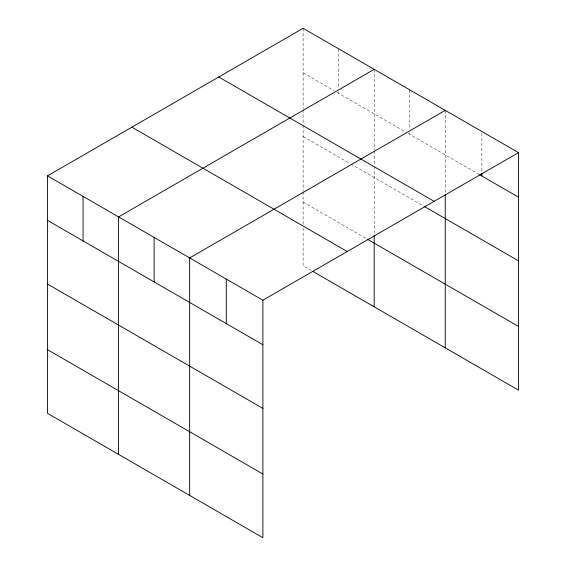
<?xml version="1.0" encoding="UTF-8"?>
<svg xmlns="http://www.w3.org/2000/svg" width="566" height="566" viewBox="0 0 566 566"><rect width="100%" height="100%" fill="white"/><g stroke="black" fill="none" stroke-linecap="round" stroke-linejoin="round"><path stroke-width="0.42" stroke-dasharray="2.83 2.12" d="M303.114 28.3L303.114 108.955M303.114 72.816L334.117 90.716M337.138 92.456L405.185 131.744M408.213 133.491L478.822 174.257M303.114 136.498L349.993 163.56M350.75 163.999L423.333 205.904M303.114 202.104L366.627 238.774M311.434 270.59L303.114 265.787L303.114 226.202M481.871 133.251L481.871 171.654M445.258 110.363L445.258 192.744M409.72 89.853L409.72 129.126M409.72 132.621L409.72 134.361M374.19 69.335L374.19 149.99M374.19 150.853L374.19 165.484M374.19 166.34L374.19 234.508M338.652 48.818L338.652 88.091M338.652 91.586L338.652 93.333M303.114 109.818L303.114 124.449M303.114 125.312L303.114 190.884M303.114 191.747L303.114 225.346"/><path stroke-width="0.85" d="M47.516 175.87L262.886 300.213L262.886 537.7L47.516 413.357L47.516 175.87L303.114 28.3L518.484 152.643L518.484 390.13L312.941 271.461M374.19 69.335L118.584 216.905L118.584 454.392M445.258 110.363L189.66 257.933L189.66 495.427M262.886 300.213L518.484 152.643M479.586 174.696L518.484 197.159M218.766 76.997L434.136 201.34M424.09 206.342L518.484 260.841M367.384 239.213L518.484 326.448M131.864 127.173L347.234 251.516M47.516 220.386L262.886 344.729M47.516 284.068L262.886 408.404M47.516 349.675L262.886 474.018M481.871 173.401L481.871 176.019M445.258 194.463L445.258 347.857M374.19 235.371L374.19 306.822M226.273 279.073L226.273 323.589M154.122 237.416L154.122 281.932M83.053 196.388L83.053 240.904"/></g></svg>
